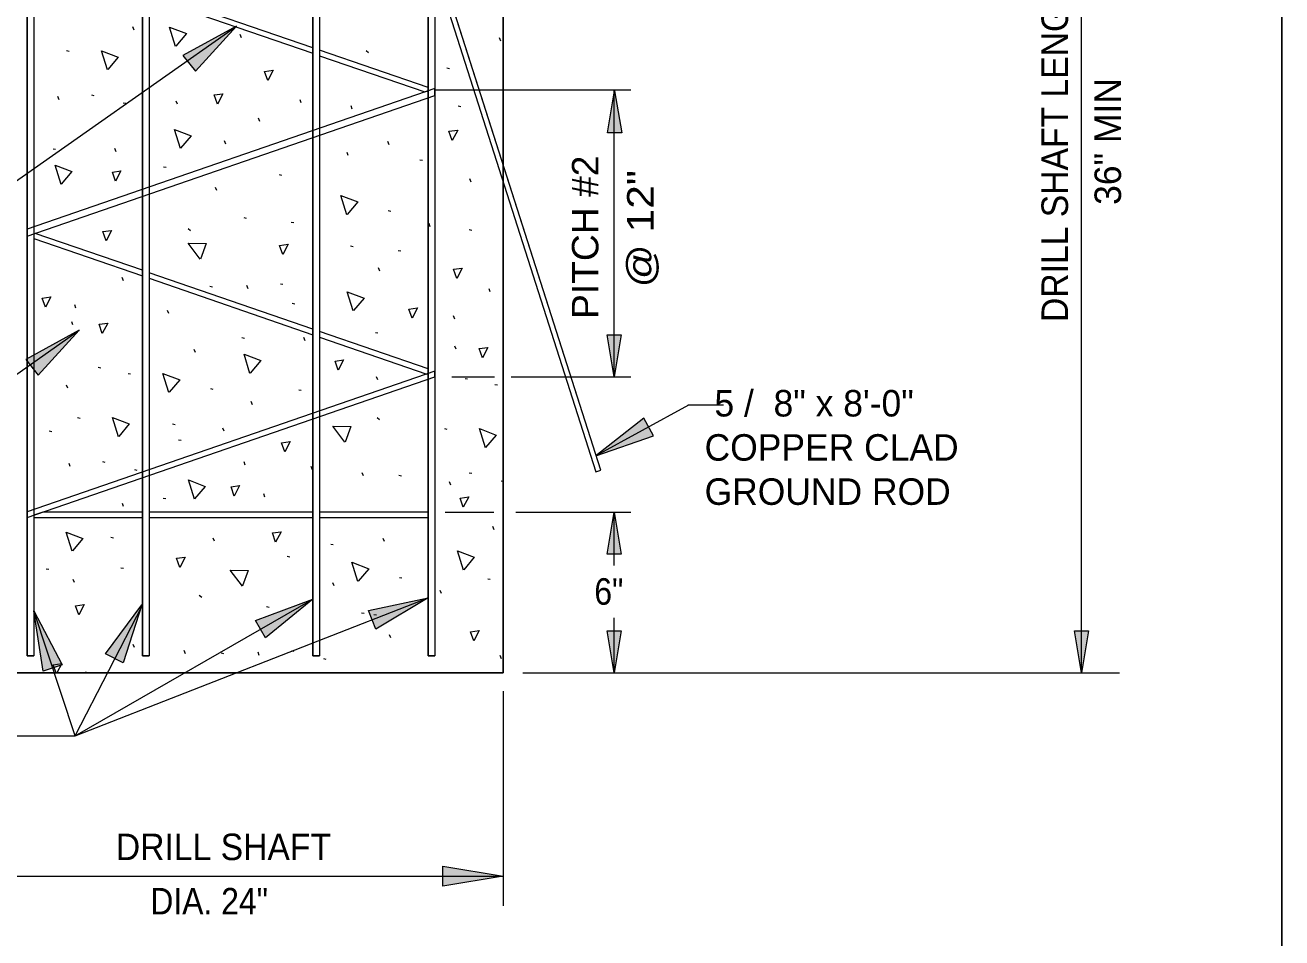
# Model space of a CAD drawing. Extents: x -73044 to -71870, y -464573 to -463870.
# Drawn here: x -72890.5 to -72748.3, y -464479.2 to -464375.9 of the extents above; entities that cross this region are included whole.
import ezdxf
from ezdxf.enums import TextEntityAlignment as Align

# ---------------------------------------------------------------- set-up
doc = ezdxf.new("R2010")
doc.units = 0
doc.header["$LTSCALE"] = 1.2
for name, color, linetype, lineweight in [('32', 7, 'Continuous', 13), ('33', 7, 'Continuous', 13), ('40', 7, 'Continuous', 13), ('43', 7, 'Continuous', 13), ('63', 7, 'Continuous', 53)]:
    doc.layers.add(name, color=color, linetype=linetype, lineweight=lineweight)

msp = doc.modelspace()

# ---------------------------------------------------------------- hatches: boundary and pattern name
at = {"layer": '43'}
for points in [[(-72872.663, -464379.367), (-72871.259, -464381.152), (-72866.604, -464376.048)], [(-72872.663, -464379.366), (-72871.259, -464381.152), (-72866.604, -464376.048)], [(-72823.023, -464388.138), (-72824.613, -464388.138), (-72823.818, -464383.368)], [(-72890.459, -464413.762), (-72889.055, -464415.548), (-72884.4, -464410.444)], [(-72824.673, -464410.963), (-72823.083, -464410.963), (-72823.878, -464415.733)], [(-72819.436, -464422.404), (-72820.521, -464420.409), (-72825.965, -464424.661)], [(-72823.083, -464435.806), (-72824.673, -464435.806), (-72823.878, -464431.036)], [(-72879.425, -464448.097), (-72881.445, -464447.058), (-72877.318, -464441.518)], [(-72863.318, -464445.278), (-72864.45, -464443.309), (-72857.977, -464440.897)], [(-72850.859, -464444.273), (-72851.686, -464442.157), (-72844.927, -464440.732)], [(-72886.322, -464448.329), (-72888.48, -464449.039), (-72889.53, -464442.211)], [(-72824.673, -464444.464), (-72823.083, -464444.464), (-72823.878, -464449.234)], [(-72771.789, -464444.464), (-72770.199, -464444.464), (-72770.994, -464449.234)], [(-72843.259, -464473.359), (-72843.259, -464471.088), (-72836.445, -464472.223)]]:
    msp.add_hatch(color=256, dxfattribs=at).paths.add_polyline_path(points)

# ---------------------------------------------------------------- linework, layer by layer
at = {"layer": '32'}
for p, q in [((-72844.15, -464415.733), (-72844.15, -464415.098)), ((-72857.2, -464431.037), (-72857.2, -464431.636))]:
    msp.add_line(p, q, dxfattribs=at)
at = {"layer": '33'}
for p, q in [((-72825.365, -464426.287), (-72857.65, -464325.287)), ((-72844.15, -464415.098), (-72890.306, -464431.019))]:
    msp.add_line(p, q, dxfattribs=at)
for points in [[(-72858.221, -464325.47), (-72825.936, -464426.47), (-72825.365, -464426.287)], [(-72890.306, -464431.019), (-72890.306, -464431.654), (-72844.15, -464415.733)]]:
    msp.add_lwpolyline(points, dxfattribs=at)
for points in [[(-72890.306, -464447.285), (-72890.306, -464333.118), (-72889.529, -464333.118), (-72889.53, -464447.285)], [(-72877.257, -464447.285), (-72877.256, -464333.118), (-72876.479, -464333.118), (-72876.48, -464447.285)], [(-72857.977, -464447.285), (-72857.977, -464333.118), (-72857.2, -464333.118), (-72857.2, -464447.285)], [(-72844.927, -464447.285), (-72844.927, -464333.118), (-72844.151, -464333.118), (-72844.15, -464447.285)], [(-72857.977, -464379.122), (-72857.977, -464378.487), (-72875.801, -464372.339), (-72876.479, -464372.339), (-72876.479, -464372.74)], [(-72844.927, -464383.357), (-72844.927, -464382.989), (-72857.2, -464378.755), (-72857.2, -464379.39), (-72845.314, -464383.49)], [(-72890.306, -464399.01), (-72890.306, -464399.812), (-72844.151, -464383.891), (-72844.151, -464383.089)], [(-72889.53, -464400.08), (-72877.257, -464404.314), (-72877.257, -464403.679), (-72889.387, -464399.495), (-72889.53, -464399.544)], [(-72876.48, -464404.582), (-72857.977, -464410.964), (-72857.977, -464410.329), (-72876.48, -464403.947)], [(-72844.927, -464415.366), (-72844.927, -464414.831), (-72857.2, -464410.597), (-72857.2, -464411.232), (-72845.072, -464415.416)], [(-72889.53, -464431.386), (-72889.53, -464431.637), (-72877.257, -464431.637), (-72877.257, -464431.037), (-72888.518, -464431.037)], [(-72876.48, -464431.037), (-72876.48, -464431.637), (-72857.977, -464431.636), (-72857.977, -464431.037)], [(-72857.2, -464431.636), (-72844.927, -464431.636), (-72844.927, -464431.037), (-72857.2, -464431.037)]]:
    msp.add_lwpolyline(points, close=True, dxfattribs=at)
at = {"layer": '40', "lineweight": 25}
for p, q in [((-72836.445, -464328.988), (-72836.445, -464389.11)), ((-72836.445, -464389.11), (-72836.445, -464449.234)), ((-72836.445, -464449.234), (-72898.012, -464449.234))]:
    msp.add_line(p, q, dxfattribs=at)
at = {"layer": '40'}
for p, q in [((-72890.306, -464333.118), (-72890.306, -464447.285)), ((-72889.529, -464333.118), (-72889.53, -464447.285)), ((-72877.256, -464333.118), (-72877.257, -464447.285)), ((-72876.479, -464333.118), (-72876.48, -464447.285)), ((-72857.977, -464333.118), (-72857.977, -464447.285)), ((-72857.2, -464333.118), (-72857.2, -464447.285)), ((-72844.927, -464333.118), (-72844.927, -464447.285)), ((-72844.151, -464333.118), (-72844.15, -464447.285)), ((-72878.205, -464376.486), (-72878.353, -464376.126)), ((-72874.174, -464376.164), (-72872.264, -464376.886)), ((-72873.505, -464378.339), (-72874.174, -464376.164)), ((-72872.264, -464376.886), (-72873.473, -464378.307)), ((-72866.06, -464377.367), (-72866.209, -464377.006)), ((-72836.69, -464377.738), (-72836.839, -464377.377)), ((-72885.841, -464378.82), (-72885.555, -464378.894)), ((-72881.885, -464378.83), (-72879.997, -464379.552)), ((-72881.217, -464381.005), (-72881.885, -464378.83)), ((-72851.953, -464378.809), (-72851.667, -464379.032)), ((-72879.997, -464379.552), (-72881.185, -464380.973)), ((-72863.441, -464381.171), (-72862.454, -464381.034)), ((-72863.069, -464382.2), (-72863.441, -464381.171)), ((-72862.454, -464381.034), (-72863.069, -464382.2)), ((-72842.789, -464380.756), (-72842.502, -464380.83)), ((-72886.669, -464384.378), (-72886.807, -464384.006)), ((-72883.03, -464383.816), (-72882.755, -464383.879)), ((-72873.281, -464384.891), (-72873.429, -464384.531)), ((-72869.147, -464383.837), (-72868.171, -464383.689)), ((-72868.775, -464384.866), (-72869.147, -464383.837)), ((-72868.171, -464383.689), (-72868.775, -464384.866)), ((-72859.272, -464384.728), (-72859.41, -464384.378)), ((-72879.414, -464384.717), (-72879.127, -464384.77)), ((-72853.502, -464385.428), (-72853.65, -464385.067)), ((-72841.516, -464385.067), (-72841.24, -464385.131)), ((-72863.97, -464386.822), (-72864.108, -464386.451)), ((-72873.63, -464387.726), (-72871.721, -464388.447)), ((-72872.962, -464389.9), (-72873.63, -464387.726)), ((-72871.721, -464388.447), (-72872.93, -464389.869)), ((-72842.566, -464387.941), (-72841.58, -464387.804)), ((-72842.195, -464388.97), (-72842.566, -464387.941)), ((-72841.58, -464387.804), (-72842.195, -464388.97)), ((-72887.369, -464389.914), (-72887.082, -464389.967)), ((-72880.23, -464390.264), (-72880.379, -464389.904)), ((-72867.83, -464389.389), (-72867.967, -464389.039)), ((-72853.956, -464390.69), (-72854.094, -464390.34)), ((-72849.332, -464389.474), (-72849.47, -464389.103)), ((-72887.135, -464391.781), (-72885.247, -464392.502)), ((-72886.467, -464393.956), (-72887.135, -464391.781)), ((-72845.854, -464391.166), (-72845.568, -464391.219)), ((-72885.247, -464392.502), (-72886.435, -464393.924)), ((-72880.65, -464392.576), (-72879.685, -464392.439)), ((-72880.3, -464393.605), (-72880.65, -464392.576)), ((-72879.685, -464392.439), (-72880.3, -464393.605)), ((-72874.858, -464391.975), (-72874.583, -464392.017)), ((-72861.791, -464392.846), (-72861.504, -464392.899)), ((-72868.852, -464394.659), (-72869, -464394.299)), ((-72840.053, -464393.689), (-72840.202, -464393.328)), ((-72854.796, -464395.207), (-72852.886, -464395.928)), ((-72854.128, -464397.381), (-72854.796, -464395.207)), ((-72852.886, -464395.928), (-72854.096, -464397.349)), ((-72849.429, -464396.925), (-72849.142, -464396.978)), ((-72865.795, -464397.695), (-72865.509, -464397.769)), ((-72860.413, -464398.216), (-72860.126, -464398.269)), ((-72844.677, -464398.75), (-72844.825, -464398.389)), ((-72881.734, -464399.297), (-72880.747, -464399.159)), ((-72881.362, -464400.326), (-72881.734, -464399.297)), ((-72880.747, -464399.159), (-72881.362, -464400.326)), ((-72872.085, -464398.941), (-72871.798, -464399.163)), ((-72840.262, -464399.069), (-72839.976, -464399.122)), ((-72872.088, -464400.617), (-72870.051, -464400.638)), ((-72870.709, -464402.42), (-72872.088, -464400.617)), ((-72870.051, -464400.638), (-72870.688, -464402.399)), ((-72861.73, -464400.851), (-72860.765, -464400.713)), ((-72861.359, -464401.88), (-72861.73, -464400.851)), ((-72860.765, -464400.713), (-72861.359, -464401.88)), ((-72853.714, -464400.913), (-72853.417, -464400.977)), ((-72848.303, -464401.439), (-72848.017, -464401.492)), ((-72879.403, -464404.859), (-72879.541, -464404.509)), ((-72850.394, -464403.766), (-72850.543, -464403.406)), ((-72842.057, -464403.558), (-72841.071, -464403.42)), ((-72841.686, -464404.586), (-72842.057, -464403.558)), ((-72841.071, -464403.42), (-72841.686, -464404.586)), ((-72869.613, -464405.464), (-72869.327, -464405.538)), ((-72865.286, -464405.761), (-72865.423, -464405.389)), ((-72861.648, -464405.198), (-72861.372, -464405.262)), ((-72837.889, -464406.111), (-72838.027, -464405.761)), ((-72888.61, -464406.811), (-72887.634, -464406.662)), ((-72888.238, -464407.84), (-72888.61, -464406.811)), ((-72887.634, -464406.662), (-72888.238, -464407.84)), ((-72860.31, -464407.411), (-72860.024, -464407.464)), ((-72854.085, -464406.1), (-72852.176, -464406.821)), ((-72853.417, -464408.274), (-72854.085, -464406.1)), ((-72852.176, -464406.821), (-72853.385, -464408.242)), ((-72884.77, -464407.956), (-72884.908, -464407.585)), ((-72874.26, -464408.58), (-72874.408, -464408.219)), ((-72847.095, -464408.062), (-72846.12, -464407.914)), ((-72846.724, -464409.091), (-72847.095, -464408.062)), ((-72846.12, -464407.914), (-72846.724, -464409.091)), ((-72841.919, -464409.208), (-72842.057, -464408.836)), ((-72885.12, -464409.855), (-72885.258, -464409.505)), ((-72882.161, -464409.781), (-72881.185, -464409.653)), ((-72881.8, -464410.82), (-72882.161, -464409.781)), ((-72881.185, -464409.653), (-72881.8, -464410.82)), ((-72865.986, -464411.297), (-72865.699, -464411.35)), ((-72858.847, -464411.647), (-72858.996, -464411.287)), ((-72850.889, -464410.697), (-72850.613, -464410.739)), ((-72871.246, -464412.994), (-72871.384, -464412.644)), ((-72841.767, -464412.611), (-72841.905, -464412.261)), ((-72839.142, -464412.537), (-72838.167, -464412.409)), ((-72838.782, -464413.576), (-72839.142, -464412.537)), ((-72838.167, -464412.409), (-72838.782, -464413.576)), ((-72865.752, -464413.164), (-72863.864, -464413.885)), ((-72865.084, -464415.338), (-72865.752, -464413.164)), ((-72863.864, -464413.885), (-72865.052, -464415.307)), ((-72855.462, -464413.96), (-72854.497, -464413.822)), ((-72855.112, -464414.988), (-72855.462, -464413.96)), ((-72854.497, -464413.822), (-72855.112, -464414.988)), ((-72882.256, -464414.649), (-72881.97, -464414.702)), ((-72878.873, -464415.338), (-72878.586, -464415.391)), ((-72874.927, -464415.338), (-72873.018, -464416.06)), ((-72874.259, -464417.513), (-72874.927, -464415.338)), ((-72850.625, -464416.084), (-72850.774, -464415.724)), ((-72840.742, -464415.901), (-72840.456, -464415.954)), ((-72885.686, -464417.03), (-72885.835, -464416.669)), ((-72873.018, -464416.06), (-72874.227, -464417.481)), ((-72869.56, -464417.057), (-72869.274, -464417.11)), ((-72859.558, -464417.194), (-72859.272, -464417.248)), ((-72837.358, -464416.59), (-72837.072, -464416.643)), ((-72864.808, -464418.881), (-72864.957, -464418.52)), ((-72884.59, -464420.334), (-72884.303, -464420.408)), ((-72880.633, -464420.345), (-72878.746, -464421.066)), ((-72879.965, -464422.519), (-72880.633, -464420.345)), ((-72878.746, -464421.066), (-72879.934, -464422.487)), ((-72873.845, -464421.045), (-72873.548, -464421.108)), ((-72868.006, -464421.894), (-72868.154, -464421.534)), ((-72855.718, -464421.331), (-72853.682, -464421.352)), ((-72854.34, -464423.134), (-72855.718, -464421.331)), ((-72853.682, -464421.352), (-72854.318, -464423.113)), ((-72850.702, -464420.323), (-72850.415, -464420.546)), ((-72843.076, -464421.586), (-72842.789, -464421.66)), ((-72839.119, -464421.596), (-72837.231, -464422.318)), ((-72838.451, -464423.771), (-72839.119, -464421.596)), ((-72887.806, -464421.847), (-72887.52, -464421.921)), ((-72873.156, -464422.852), (-72872.87, -464422.904)), ((-72861.52, -464423.187), (-72860.534, -464423.049)), ((-72860.534, -464423.049), (-72861.149, -464424.216)), ((-72837.231, -464422.318), (-72838.419, -464423.739)), ((-72861.149, -464424.216), (-72861.52, -464423.187)), ((-72885.417, -464425.892), (-72885.555, -464425.521)), ((-72881.779, -464425.33), (-72881.503, -464425.393)), ((-72865.618, -464425.709), (-72865.756, -464425.359)), ((-72858.02, -464426.242), (-72858.158, -464425.892)), ((-72878.162, -464426.231), (-72877.876, -464426.284)), ((-72852.25, -464426.942), (-72852.399, -464426.581)), ((-72848.23, -464426.847), (-72847.944, -464426.921)), ((-72840.265, -464426.581), (-72839.989, -464426.645)), ((-72872.044, -464427.401), (-72870.135, -464428.123)), ((-72871.376, -464429.576), (-72872.044, -464427.401)), ((-72870.135, -464428.123), (-72871.344, -464429.544)), ((-72867.227, -464428.194), (-72866.251, -464428.045)), ((-72866.855, -464429.222), (-72867.227, -464428.194)), ((-72866.251, -464428.045), (-72866.855, -464429.222)), ((-72842.364, -464427.999), (-72842.502, -464427.627)), ((-72836.648, -464427.483), (-72836.445, -464427.521)), ((-72879.378, -464430.411), (-72879.526, -464430.05)), ((-72874.896, -464429.46), (-72874.62, -464429.503)), ((-72863.387, -464429.339), (-72863.525, -464428.968)), ((-72841.315, -464429.456), (-72840.328, -464429.318)), ((-72840.943, -464430.484), (-72841.315, -464429.456)), ((-72840.328, -464429.318), (-72840.943, -464430.484)), ((-72837.465, -464433.03), (-72837.613, -464432.67)), ((-72885.884, -464433.295), (-72883.996, -464434.017)), ((-72885.215, -464435.47), (-72885.884, -464433.295)), ((-72883.996, -464434.017), (-72885.184, -464435.438)), ((-72880.818, -464433.88), (-72880.531, -464433.933)), ((-72869.104, -464434.335), (-72869.253, -464433.974)), ((-72862.544, -464433.386), (-72861.569, -464433.259)), ((-72862.184, -464434.426), (-72862.544, -464433.386)), ((-72861.569, -464433.259), (-72862.184, -464434.426)), ((-72849.864, -464434.377), (-72850.002, -464434.027)), ((-72855.939, -464434.653), (-72855.653, -464434.706)), ((-72841.591, -464435.42), (-72839.703, -464436.141)), ((-72840.923, -464437.594), (-72841.591, -464435.42)), ((-72873.383, -464436.264), (-72872.417, -464436.126)), ((-72873.033, -464437.293), (-72873.383, -464436.264)), ((-72872.417, -464436.126), (-72873.033, -464437.293)), ((-72860.873, -464436.032), (-72860.587, -464436.085)), ((-72853.544, -464436.721), (-72851.635, -464437.443)), ((-72852.876, -464438.896), (-72853.544, -464436.721)), ((-72839.703, -464436.141), (-72840.902, -464437.573)), ((-72888.141, -464437.446), (-72887.855, -464437.5)), ((-72884.94, -464439.012), (-72885.088, -464438.652)), ((-72879.689, -464437.326), (-72879.403, -464437.379)), ((-72867.327, -464437.617), (-72865.291, -464437.639)), ((-72865.948, -464439.421), (-72867.327, -464437.617)), ((-72865.291, -464437.639), (-72865.927, -464439.399)), ((-72851.635, -464437.443), (-72852.844, -464438.864)), ((-72848.177, -464438.44), (-72847.891, -464438.493)), ((-72838.175, -464438.578), (-72837.889, -464438.63)), ((-72855.57, -464439.384), (-72855.718, -464439.023)), ((-72843.425, -464440.264), (-72843.574, -464439.903)), ((-72884.827, -464441.647), (-72883.841, -464441.509)), ((-72883.841, -464441.509), (-72884.456, -464442.676)), ((-72870.833, -464440.455), (-72870.547, -464440.678)), ((-72884.456, -464442.676), (-72884.827, -464441.647)), ((-72863.207, -464441.717), (-72862.921, -464441.791)), ((-72852.462, -464442.428), (-72852.165, -464442.491)), ((-72851.062, -464442.619), (-72850.776, -464442.672)), ((-72849.142, -464445.281), (-72849.291, -464444.92)), ((-72840.137, -464444.57), (-72839.151, -464444.432)), ((-72839.766, -464445.599), (-72840.137, -464444.57)), ((-72839.151, -464444.432), (-72839.766, -464445.599)), ((-72872.382, -464447.073), (-72872.53, -464446.713)), ((-72868.362, -464446.978), (-72868.075, -464447.052)), ((-72864.034, -464447.275), (-72864.172, -464446.904)), ((-72860.396, -464446.713), (-72860.12, -464446.776)), ((-72890.306, -464447.285), (-72889.53, -464447.285)), ((-72887.358, -464448.325), (-72886.382, -464448.176)), ((-72887.03, -464449.234), (-72887.358, -464448.325)), ((-72886.382, -464448.176), (-72886.925, -464449.234)), ((-72877.257, -464447.285), (-72876.48, -464447.285)), ((-72857.977, -464447.285), (-72857.2, -464447.285)), ((-72856.779, -464447.614), (-72856.493, -464447.667)), ((-72844.927, -464447.285), (-72844.15, -464447.285)), ((-72836.637, -464447.625), (-72836.775, -464447.275)), ((-72883.606, -464449.234), (-72883.656, -464449.099))]:
    msp.add_line(p, q, dxfattribs=at)
for points in [[(-72825.365, -464426.287), (-72857.65, -464325.287), (-72858.221, -464325.47)], [(-72858.221, -464325.47), (-72825.936, -464426.47), (-72825.365, -464426.287)]]:
    msp.add_lwpolyline(points, dxfattribs=at)
for points in [[(-72857.977, -464378.487), (-72875.801, -464372.339), (-72876.479, -464372.339), (-72876.479, -464372.74), (-72857.977, -464379.122)], [(-72845.314, -464383.49), (-72844.927, -464383.357), (-72844.927, -464382.989), (-72857.2, -464378.755), (-72857.2, -464379.39)], [(-72890.306, -464399.812), (-72844.151, -464383.891), (-72844.151, -464383.089), (-72890.306, -464399.01)], [(-72877.257, -464403.679), (-72889.387, -464399.495), (-72889.53, -464399.544), (-72889.53, -464400.08), (-72877.257, -464404.314)], [(-72857.977, -464410.329), (-72876.48, -464403.947), (-72876.48, -464404.582), (-72857.977, -464410.964)], [(-72845.072, -464415.416), (-72844.927, -464415.366), (-72844.927, -464414.831), (-72857.2, -464410.597), (-72857.2, -464411.232)], [(-72890.306, -464431.654), (-72844.15, -464415.733), (-72844.15, -464415.098), (-72890.306, -464431.019)], [(-72877.257, -464431.037), (-72888.518, -464431.037), (-72889.53, -464431.386), (-72889.53, -464431.637), (-72877.257, -464431.637)], [(-72857.977, -464431.037), (-72876.48, -464431.037), (-72876.48, -464431.637), (-72857.977, -464431.636)], [(-72844.927, -464431.037), (-72857.2, -464431.037), (-72857.2, -464431.636), (-72844.927, -464431.636)]]:
    msp.add_lwpolyline(points, close=True, dxfattribs=at)
at = {"layer": '43'}
for p, q in [((-72770.994, -464449.234), (-72770.994, -464328.988)), ((-72903.732, -464402.147), (-72866.6, -464376.044)), ((-72903.732, -464402.147), (-72866.6, -464376.044)), ((-72844.151, -464383.256), (-72822.003, -464383.256)), ((-72823.878, -464415.733), (-72823.878, -464383.256)), ((-72906.895, -464426.258), (-72884.4, -464410.444)), ((-72842.23, -464415.733), (-72837.418, -464415.733)), ((-72835.513, -464415.733), (-72822.003, -464415.733)), ((-72815.467, -464418.954), (-72825.965, -464424.661)), ((-72815.518, -464418.918), (-72811.518, -464418.918)), ((-72842.998, -464431.037), (-72837.476, -464431.037)), ((-72834.993, -464431.037), (-72822.003, -464431.036)), ((-72823.878, -464437.079), (-72823.878, -464431.036)), ((-72884.875, -464456.363), (-72844.927, -464440.732)), ((-72884.875, -464456.363), (-72857.977, -464440.897)), ((-72884.875, -464456.363), (-72877.257, -464441.554)), ((-72884.875, -464456.363), (-72889.53, -464442.211)), ((-72823.878, -464449.234), (-72823.878, -464443.018)), ((-72878.152, -464446.373), (-72878.289, -464446.023)), ((-72834.197, -464449.234), (-72766.69, -464449.235)), ((-72836.443, -464451.283), (-72836.445, -464475.602)), ((-72895.916, -464456.345), (-72884.875, -464456.363)), ((-72898.011, -464472.223), (-72836.445, -464472.223))]:
    msp.add_line(p, q, dxfattribs=at)
for points in [[(-72872.663, -464379.367), (-72871.259, -464381.152), (-72866.604, -464376.048)], [(-72872.663, -464379.366), (-72871.259, -464381.152), (-72866.604, -464376.048)], [(-72823.023, -464388.138), (-72824.613, -464388.138), (-72823.818, -464383.368)], [(-72890.459, -464413.762), (-72889.055, -464415.548), (-72884.4, -464410.444)], [(-72824.673, -464410.963), (-72823.083, -464410.963), (-72823.878, -464415.733)], [(-72819.436, -464422.404), (-72820.521, -464420.409), (-72825.965, -464424.661)], [(-72823.083, -464435.806), (-72824.673, -464435.806), (-72823.878, -464431.036)], [(-72879.425, -464448.097), (-72881.445, -464447.058), (-72877.318, -464441.518)], [(-72863.318, -464445.278), (-72864.45, -464443.309), (-72857.977, -464440.897)], [(-72850.859, -464444.273), (-72851.686, -464442.157), (-72844.927, -464440.732)], [(-72886.322, -464448.329), (-72888.48, -464449.039), (-72889.53, -464442.211)], [(-72824.673, -464444.464), (-72823.083, -464444.464), (-72823.878, -464449.234)], [(-72771.789, -464444.464), (-72770.199, -464444.464), (-72770.994, -464449.234)], [(-72843.259, -464473.359), (-72843.259, -464471.088), (-72836.445, -464472.223)]]:
    msp.add_lwpolyline(points, close=True, dxfattribs=at)
at = {"layer": '63', "lineweight": 25}
msp.add_line((-72748.318, -464143.318), (-72748.318, -464563.318), dxfattribs=at)

# ---------------------------------------------------------------- texts
at = {"layer": '43', "width": 0.95}
msp.add_text('DRILL SHAFT LENGTH', height=2.999, rotation=90, dxfattribs=at).set_placement((-72772.52, -464389.1), align=Align.CENTER)
at = {"layer": '43'}
msp.add_text('36" MIN', height=2.999, rotation=90, dxfattribs=at).set_placement((-72766.521, -464389.099), align=Align.CENTER)
for s, width, p in [('PITCH #2', 1.05, (-72825.654, -464409.183)), ('@ 12"', 1.2, (-72819.414, -464405.615))]:
    msp.add_text(s, height=2.999, rotation=90, dxfattribs=dict(at, width=width)).set_placement(p)
for s, p in [(' 5 /  8" x 8\'-0"', (-72813.641, -464420.219)), ('COPPER CLAD', (-72813.641, -464425.218)), ('GROUND ROD', (-72813.641, -464430.217))]:
    msp.add_text(s, height=2.999, dxfattribs=at).set_placement(p)
for s, width, p in [('6"', 0.9, (-72826.118, -464441.518)), ('DRILL SHAFT ', 0.95, (-72880.258, -464470.417)), ('DIA. 24"', 0.9, (-72876.363, -464476.565))]:
    msp.add_text(s, height=2.999, dxfattribs=dict(at, width=width)).set_placement(p)

doc.saveas('drawing.dxf')
